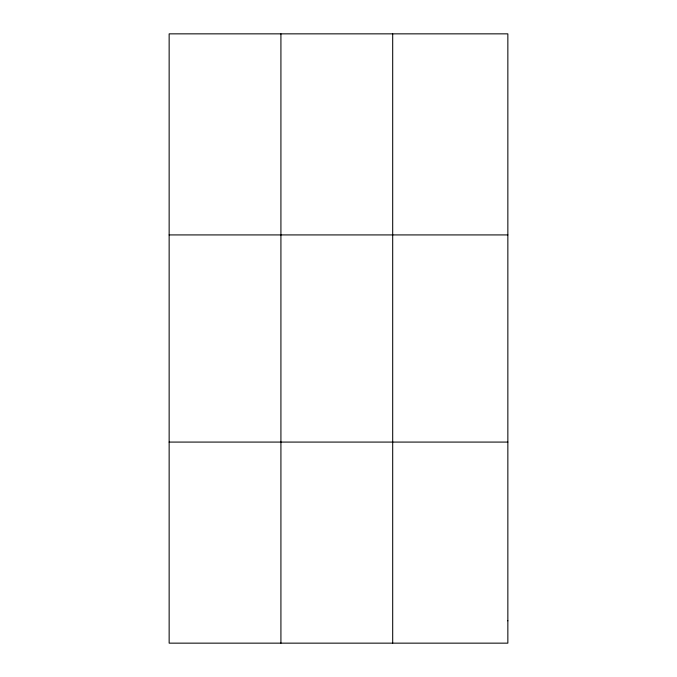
<?xml version="1.0" encoding="UTF-8"?>
<svg xmlns="http://www.w3.org/2000/svg" width="677" height="677" viewBox="0 0 677 677"><rect width="100%" height="100%" fill="white"/><g stroke="black" fill="none" stroke-linecap="round" stroke-linejoin="round"><path stroke-width="1.02" d="M280.921 643.15L280.921 33.85M392.694 643.15L392.694 33.85M169.148 234.919L507.852 234.919M169.148 442.081L507.852 442.081M507.852 620.809L507.852 643.15L169.148 643.15L169.148 33.85L507.852 33.85L507.852 620.809"/></g></svg>
